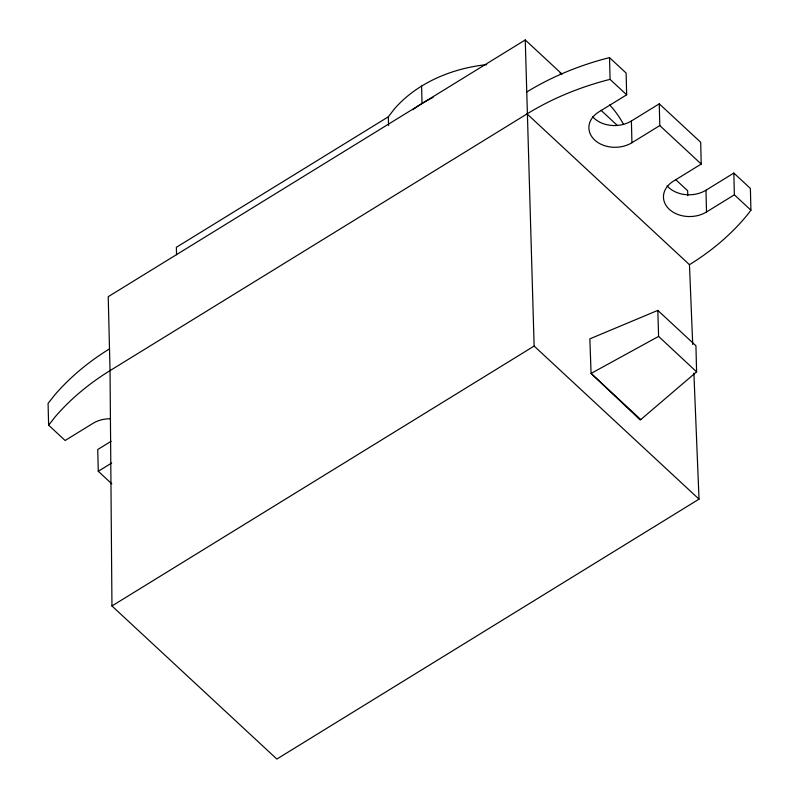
<?xml version="1.0" encoding="UTF-8"?>
<svg xmlns="http://www.w3.org/2000/svg" width="799" height="799" viewBox="0 0 799 799"><rect width="100%" height="100%" fill="white"/><g stroke="black" fill="none" stroke-linecap="round" stroke-linejoin="round"><path stroke-width="1.2" d="M667.135 185.867A26.477 19.955 -1.4 0 0 705.966 190.222L733.842 173.063L750.381 188.424L750.92 210.177L748.074 213.972A259.475 195.525 -1.4 0 1 689.457 264.679L692.713 344.499M176.549 254.761L176.369 247.3L388.354 116.794L394.316 109.034A129.738 97.768 -1.4 0 1 486.721 64.639M110.512 418.776A26.477 19.955 -1.4 0 0 92.994 423.34L65.119 440.499L48.619 425.168L55.301 416.688A259.475 195.525 -1.4 0 1 110.032 370.626L527.05 113.897A259.475 195.525 -1.4 0 1 608.009 79.88L610.066 79.401L626.656 94.801L598.781 111.96A26.477 19.955 -1.4 0 0 594.716 140.055A26.477 19.955 -1.4 0 0 631.929 142.731L659.794 125.573L659.265 103.83L631.4 120.989A26.477 19.955 -1.4 0 1 592.558 116.624M640.798 419.575L696.598 371.855L695.929 345.777L657.817 310.392L589.852 338.856L591.08 373.423L640.179 419.964L640.798 419.575L591.08 373.423L658.596 336.399L657.817 310.392M561.747 73.838L525.253 39.95L108.225 296.679L110.032 370.626L111.95 605.962L276.844 759.05L699.025 499.145L693.892 373.183M111.151 441.258L97.738 449.517L98.267 471.27L111.78 483.814M98.267 471.27L111.69 463.011M659.265 103.83L700.693 142.292L701.232 164.045L673.357 181.203A26.477 19.955 -1.4 0 0 669.282 209.298A26.477 19.955 -1.4 0 0 706.506 211.975L734.371 194.816L733.842 173.063M111.95 605.962L534.131 346.057L525.253 39.95M626.656 94.801L626.126 73.059L609.537 57.658L607.48 58.127A259.475 195.525 -1.4 0 0 526.521 92.145M659.794 125.573L701.232 164.045M734.371 194.816L750.92 210.177M600.978 110.262L617.397 125.503M675.794 179.725L687.649 190.731L687.779 195.705M527.05 113.897L689.457 264.679M534.131 346.057L699.025 499.145M658.596 336.399L696.598 371.855M705.966 190.222L706.506 211.975M631.4 120.989L631.929 142.731M609.537 57.658L610.066 79.401M421.602 86.092L422.022 103.5M388.354 116.794L388.564 125.503M48.619 425.168L48.08 403.415L54.771 394.936A259.475 195.525 -1.4 0 1 109.503 348.873M412.863 109.693A129.738 97.768 -1.4 0 1 433.048 97.398M559.979 73.118A129.738 97.768 -1.4 0 1 562.186 73.927M609.637 104.899A129.738 97.768 -1.4 0 1 623.56 124.504"/></g></svg>
